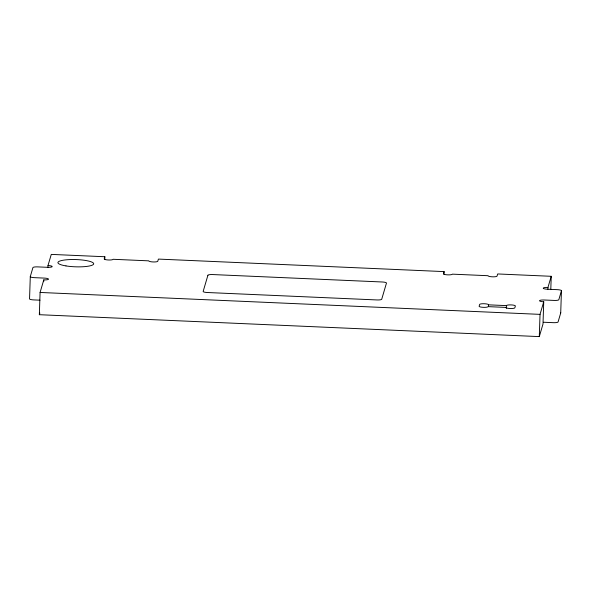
<?xml version="1.0" encoding="UTF-8"?>
<svg xmlns="http://www.w3.org/2000/svg" width="591" height="591" viewBox="0 0 591 591"><rect width="100%" height="100%" fill="white"/><g stroke="black" fill="none" stroke-linecap="round" stroke-linejoin="round"><path stroke-width="0.89" d="M104.762 259.368L104.843 256.738L51.277 254.396L48.004 265.522A4.477 0.909 1.9 0 1 52.207 266.615A4.477 0.909 1.9 0 1 47.479 267.317L37.654 266.888A4.477 0.909 1.9 0 0 32.926 267.59L30.289 276.573L29.55 298.817A4.477 0.909 1.9 0 0 33.753 299.91L39.996 300.184M104.843 256.738L104.215 258.895A4.477 0.909 1.9 0 0 108.412 259.988A4.477 0.909 1.9 0 0 113.14 259.286L148.851 260.853A4.477 0.909 1.9 0 0 153.047 261.946A4.477 0.909 1.9 0 0 157.775 261.244L158.41 259.087L444.1 271.601L443.464 273.759A4.477 0.909 1.9 0 0 447.668 274.852A4.477 0.909 1.9 0 0 452.396 274.15L488.107 275.716A4.477 0.909 1.9 0 0 492.303 276.81A4.477 0.909 1.9 0 0 497.031 276.108L497.666 273.951L551.233 276.3L547.96 287.433A4.477 0.909 1.9 0 0 543.232 288.135A4.477 0.909 1.9 0 0 547.429 289.228L557.247 289.656A4.477 0.909 1.9 0 1 561.45 290.75L558.813 299.726A4.477 0.909 1.9 0 1 554.085 300.427L544.259 299.999A4.477 0.909 1.9 0 0 539.531 300.701A4.477 0.909 1.9 0 0 543.735 301.794L542.996 324.038L539.295 336.604L39.346 314.7L40.085 292.456L43.778 279.89A4.477 0.909 1.9 0 0 48.506 279.188A4.477 0.909 1.9 0 0 44.31 278.095L34.485 277.667A4.477 0.909 1.9 0 1 30.289 276.573M43.719 281.671L43.778 279.89M47.945 267.302L48.004 265.522M444.011 274.231L444.1 271.601M488.521 306.611L488.58 304.838A4.477 0.909 1.9 0 0 484.384 303.744A4.477 0.909 1.9 0 0 479.656 304.446L479.124 306.241A4.477 0.909 1.9 0 0 483.327 307.335A4.477 0.909 1.9 0 0 488.055 306.633L505.911 307.416A4.477 0.909 1.9 0 0 510.107 308.509A4.477 0.909 1.9 0 0 514.835 307.8L515.367 306.005A4.477 0.909 1.9 0 0 511.163 304.912A4.477 0.909 1.9 0 0 506.435 305.613L488.58 304.838M506.347 308.288L506.435 305.613M539.295 336.604L540.034 314.368L543.735 301.794M547.901 289.213L547.96 287.433M550.79 289.642L551.233 276.3M543.521 322.243L553.346 322.671A4.477 0.909 1.9 0 0 558.074 321.969L560.711 312.994L561.45 290.75M39.346 314.7L39.841 313.023M40.085 292.456L540.034 314.368M560.63 312.757A4.477 0.909 1.9 0 1 560.711 312.994M207.914 275.258L203.156 291.422A4.477 0.909 1.9 0 0 207.36 292.515L376.984 299.947A4.477 0.909 1.9 0 0 381.712 299.245L386.47 283.082A4.477 0.909 1.9 0 0 382.266 281.988L212.642 274.556A4.477 0.909 1.9 0 0 207.914 275.258M65.978 265.913A17.893 3.627 1.9 0 0 93.674 263.978A17.893 3.627 1.9 0 0 67.802 259.693A17.893 3.627 1.9 0 0 65.978 265.913"/></g></svg>
